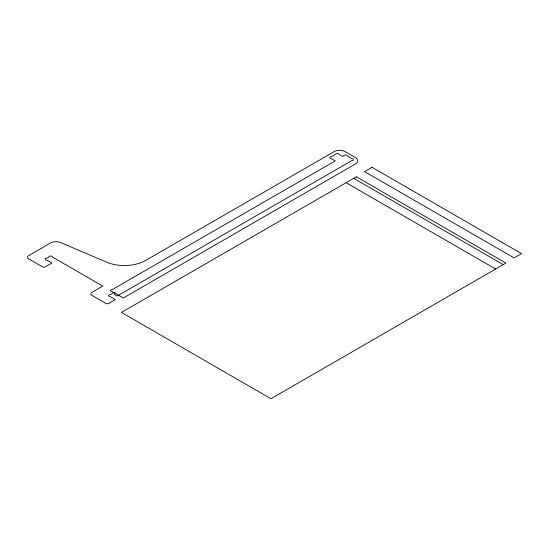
<?xml version="1.0" encoding="UTF-8"?>
<svg xmlns="http://www.w3.org/2000/svg" width="549" height="549" viewBox="0 0 549 549"><rect width="100%" height="100%" fill="white"/><g stroke="black" fill="none" stroke-linecap="round" stroke-linejoin="round"><path stroke-width="0.82" d="M353.721 178.315L503.227 264.632M346.124 182.707L495.623 269.024M110.589 290.551L110.589 290.661A1.887 1.091 0 0 0 112.387 291.691L114.055 292.603A1.887 1.091 0 0 1 115.942 293.694L123.36 297.977L355.622 163.877A7.549 4.358 0 0 0 355.622 157.714L344.944 151.545A7.549 4.358 0 0 0 334.266 151.545L145.718 260.404A30.202 17.438 0 0 1 108.16 262.793L60.465 242.507A7.549 4.358 0 0 0 50.652 242.939L28.328 255.848A3.774 2.182 0 0 0 28.335 258.648L42.644 266.91A1.887 1.091 0 0 0 45.073 266.917L51.874 262.992L47.09 260.233A1.887 1.091 0 0 1 45.203 259.142A1.887 1.091 0 0 1 47.09 258.051L48.765 257.09A1.887 1.091 0 0 1 50.652 255.999A1.887 1.091 0 0 1 52.539 257.09L102.745 286.077L91.738 292.452A3.774 2.182 0 0 0 91.738 295.252L106.053 303.522A1.887 1.091 0 0 0 108.476 303.522L115.276 299.603L110.5 296.837A1.887 1.091 0 0 1 108.606 295.746A1.887 1.091 0 0 1 110.5 294.662L112.168 293.694A1.887 1.091 0 0 1 114.055 292.603L114.467 294.566L117.109 296.089L351.648 160.679C353.879 161.118 353.981 158.167 351.696 158.524L347.407 156.053C346.508 154.022 343.77 155.202 342.857 156.506L339.241 154.42C337.161 151.188 333.641 156.177 331.637 156.63C329.345 156.245 329.352 159.189 331.637 158.805L335.254 160.891L112.373 289.515A1.887 1.091 0 0 0 110.589 290.606M372.044 167.315L364.611 171.604L514.118 257.92L521.55 253.631L372.044 167.315M356.39 176.778L121.453 312.415L270.959 398.732L505.897 263.088L356.39 176.778"/></g></svg>
